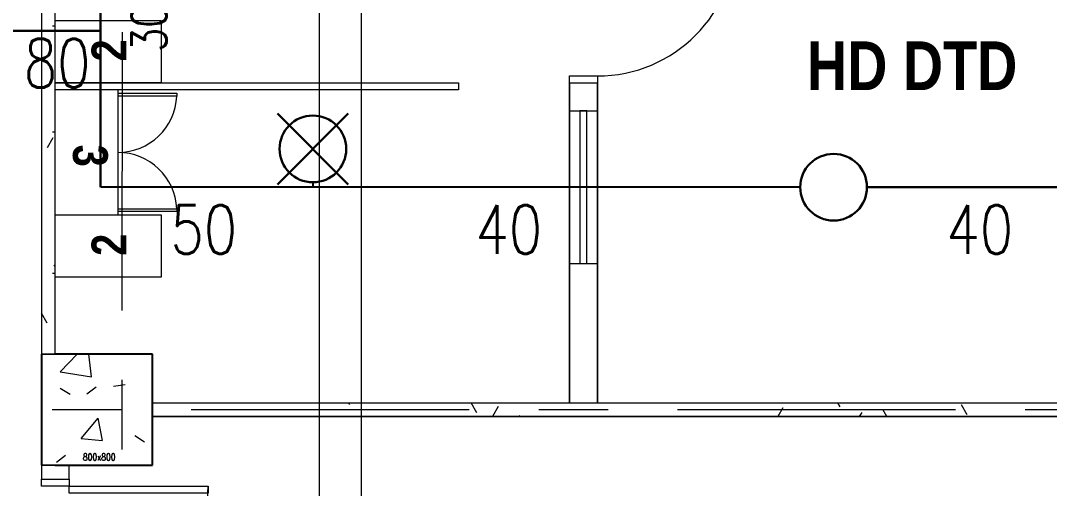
# Model space of a CAD drawing. Header units: millimetres. Extents: x -47219 to 440296, y -79832 to 7189.
# Drawn here: x 6132 to 13535, y -32591 to -29227 of the extents above; entities that cross this region are included whole.
import ezdxf

# ---------------------------------------------------------------- set-up
doc = ezdxf.new("R2010")
doc.units = ezdxf.units.MM
doc.linetypes.add('BLK_2 - 3RD STOREY  LOWER ROOF PLAN-archi clean_25 SEPT 2024$0$IDA - Grid Line', pattern=[3500, 2000, -500, 500, -500])
doc.linetypes.add('HIDDEN2', pattern=[4.7625, 3.175, -1.5875])
for name, color, linetype, lineweight in [('BLK_2 - 3RD STOREY  LOWER ROOF PLAN-archi clean_25 SEPT 2024$0$1599_DB_A_BLK2_HQ_R21-2ND STOREY 20230517--$0$S-_COLN----_E', 8, 'Continuous', 9), ('BLK_2 - 3RD STOREY  LOWER ROOF PLAN-archi clean_25 SEPT 2024$0$1599_DB_A_BLK2_HQ_R21-3RD STOREY 230517$0$A-_DOOR----_E', 8, 'Continuous', 9), ('BLK_2 - 3RD STOREY  LOWER ROOF PLAN-archi clean_25 SEPT 2024$0$1599_DB_A_BLK2_HQ_R21-3RD STOREY 230517$0$S-_COLN----_E', 8, 'Continuous', 9), ('BLK_2 - 3RD STOREY  LOWER ROOF PLAN-archi clean_25 SEPT 2024$0$A-_DOOR----_E', 8, 'Continuous', 9), ('BLK_2 - 3RD STOREY  LOWER ROOF PLAN-archi clean_25 SEPT 2024$0$A-_FURT----_E', 8, 'Continuous', 9), ('BLK_2 - 3RD STOREY  LOWER ROOF PLAN-archi clean_25 SEPT 2024$0$A-_FURT----_E-1', 8, 'Continuous', 9), ('BLK_2 - 3RD STOREY  LOWER ROOF PLAN-archi clean_25 SEPT 2024$0$A-_WALL----_E', 8, 'Continuous', 9), ('BLK_2 - 3RD STOREY  LOWER ROOF PLAN-archi clean_25 SEPT 2024$0$A-_WALLPRTN_E', 8, 'Continuous', 9), ('BLK_2 - 3RD STOREY  LOWER ROOF PLAN-archi clean_25 SEPT 2024$0$A-_WALLPRTN_E-1', 8, 'Continuous', 18), ('BLK_2 - 3RD STOREY  LOWER ROOF PLAN-archi clean_25 SEPT 2024$0$S-_ANOTGRID_E-1', 8, 'BLK_2 - 3RD STOREY  LOWER ROOF PLAN-archi clean_25 SEPT 2024$0$IDA - Grid Line', 9), ('BLK_2 - 3RD STOREY  LOWER ROOF PLAN-archi clean_25 SEPT 2024$0$S-_COLN----_E', 8, 'Continuous', 9), ('BLK_2 - 3RD STOREY  LOWER ROOF PLAN-archi clean_25 SEPT 2024$0$S-_COLN----_E-1', 8, 'Continuous', 9), ('BLK_2 - 3RD STOREY  LOWER ROOF PLAN-archi clean_25 SEPT 2024$0$S-_COLN----_E-2', 8, 'Continuous', 25), ('M-_SPRKPIEX_E-', 1, 'Continuous', 30), ('NW_BEAM AND COLUMN', 134, 'Continuous', 5), ('S-_LINE----_N-', 140, 'Continuous', 18), ('S-TEXT', 140, 'Continuous', 18)]:
    doc.layers.add(name, color=color, linetype=linetype, lineweight=lineweight)
for name, color, linetype in [('M-_FIRESPRK_T-', 7, 'Continuous'), ('M-_SPRKBEAM_E-', 12, 'HIDDEN2'), ('ROOMNAME', 7, 'Continuous')]:
    doc.layers.add(name, color=color, linetype=linetype)
doc.styles.add('BLK_2 - 3RD STOREY  LOWER ROOF PLAN-archi clean_25 SEPT 2024$0$Arial Narrow_B_4', font='ARIALNB.TTF', dxfattribs={"height": 625})
doc.styles.add('BLK_2 - 3RD STOREY  LOWER ROOF PLAN_12 JUNE 2024$0$Arial Narrow_B_1', font='ARIALNB.TTF', dxfattribs={"height": 500})
doc.styles.add('RomanS_3', font='romans__.ttf', dxfattribs={"width": 0.8, "height": 50})
doc.styles.add('RomanS_5', font='romans__.ttf', dxfattribs={"width": 0.8, "height": 250})
doc.styles.add('Simplex', font='SIMPLEX.shx', dxfattribs={"width": 0.8, "height": 2.5})

# ---------------------------------------------------------------- blocks, each defined once
blk = doc.blocks.new('3rd Structure')
at = {"layer": 'NW_BEAM AND COLUMN', "color": 8}
for p, q in [((-20150, -50650), (-20150, -28550)), ((-19850, -30950), (-19850, -50650)), ((-22150, -35600), (-21350, -35600)), ((-22150, -36400), (-22150, -35600)), ((-21350, -35600), (-21350, -36400)), ((-21350, -36400), (-22150, -36400))]:
    blk.add_line(p, q, dxfattribs=at)
at = {"layer": 'S-TEXT', "color": 8, "insert": (-21910.2, -32315.2), "char_height": 250, "width": 2959.115, "attachment_point": 2, "rotation": 90, "line_spacing_factor": 0.983083, "style": 'RomanS_5'}
blk.add_mtext('2-4VB3-3\\P3000/3600x850', dxfattribs=at)
at = {"layer": 'S-TEXT', "color": 8, "insert": (-21851.4, -36315.6), "char_height": 50, "width": 313.287, "attachment_point": 1, "line_spacing_factor": 0.983083, "style": 'RomanS_3'}
blk.add_mtext('800x800', dxfattribs=at)
blk = doc.blocks.new('fire0101')
at = {"color": 0, "linetype": 'Continuous'}
blk.add_circle((0, 0), 100, dxfattribs=at)
blk = doc.blocks.new('Under B spk')
for p, q in [((318.2, -318.2), (-318.2, 318.2)), ((318.2, 318.2), (-318.2, -318.2))]:
    blk.add_line(p, q)
blk.add_circle((0, 0), 300)
blk = doc.blocks.new('BLK_2 - 3RD STOREY  LOWER ROOF PLAN-archi clean_25 SEPT 2024$0$Cabinet2 - Cabinet2-V62-BLK2 - 2ND STOREY WALL SETTING OUT')
at = {"layer": 'BLK_2 - 3RD STOREY  LOWER ROOF PLAN-archi clean_25 SEPT 2024$0$1599_DB_A_BLK2_HQ_R21-2ND STOREY 20230517--$0$S-_COLN----_E'}
blk.add_lwpolyline([(-171.2, 678.4), (276.8, 678.4), (276.8, -82.6), (-171.2, -82.6)], close=True, dxfattribs=at)
at = {"insert": (-17.2, 417.6), "char_height": 250, "width": 196.413, "attachment_point": 1, "style": 'BLK_2 - 3RD STOREY  LOWER ROOF PLAN-archi clean_25 SEPT 2024$0$Arial Narrow_B_4'}
blk.add_mtext('\\fArial Narrow|b1|i0|c0|p34|;2', dxfattribs=at)
blk = doc.blocks.new('BLK_2 - 3RD STOREY  LOWER ROOF PLAN-archi clean_25 SEPT 2024$0$Cabinet3 - Cabinet3-4150834-BLK2 - 2ND STOREY WALL SETTING OUT')
at = {"layer": 'BLK_2 - 3RD STOREY  LOWER ROOF PLAN-archi clean_25 SEPT 2024$0$A-_FURT----_E'}
for p, q in [((-230, -450), (-230, 450)), ((220, 450), (-230, 450)), ((220, 450), (220, -450)), ((-655, 425), (-230, 425)), ((-655, 405), (-655, 425)), ((-230, 405), (-655, 405)), ((-655, -405), (-230, -405)), ((-655, -425), (-655, -405)), ((-230, -425), (-655, -425)), ((-230, -450), (220, -450))]:
    blk.add_line(p, q, dxfattribs=at)
for centre, start, end in [((-230, 425), 182.71903, 270), ((-230, -425), 90, 177.28097)]:
    blk.add_arc(centre, 425, start, end, dxfattribs=at)
at = {"layer": 'BLK_2 - 3RD STOREY  LOWER ROOF PLAN-archi clean_25 SEPT 2024$0$A-_FURT----_E', "insert": (-157.8, -56), "char_height": 250, "width": 196.413, "attachment_point": 1, "rotation": 90, "style": 'BLK_2 - 3RD STOREY  LOWER ROOF PLAN-archi clean_25 SEPT 2024$0$Arial Narrow_B_4'}
blk.add_mtext('3', dxfattribs=at)
blk = doc.blocks.new('BLK_2 - 3RD STOREY  LOWER ROOF PLAN-archi clean_25 SEPT 2024$0$IDA - F - Single - Swing - 1100L X 2200H - B2-TD01-4055582-BLK2-3RD STOREY WALL SETTING OUT')
at = {"layer": 'BLK_2 - 3RD STOREY  LOWER ROOF PLAN-archi clean_25 SEPT 2024$0$A-_DOOR----_E'}
for p, q in [((-550, 100), (-500, 100)), ((-500, 100), (-500, -100)), ((500, 100), (550, 100)), ((500, -100), (500, 100)), ((-500, -100), (-550, -100)), ((450, -100), (500, -100)), ((450, -1100), (450, -100)), ((500, -100), (500, -1100)), ((550, -100), (500, -100)), ((500, -1100), (450, -1100))]:
    blk.add_line(p, q, dxfattribs=at)
blk.add_arc((500, -100), 1000, 180, 270, dxfattribs=at)
blk = doc.blocks.new('BLK_2 - 3RD STOREY  LOWER ROOF PLAN-archi clean_25 SEPT 2024$0$1599_DB_A_BLK2_HQ_R21-3RD STOREY 230517$0$IDA - F - Single - Swing - 1100L X 2200H - B2-TD01-3251066-LINKVIEW_BLK2_3RD STOREY')
at = {"layer": 'BLK_2 - 3RD STOREY  LOWER ROOF PLAN-archi clean_25 SEPT 2024$0$1599_DB_A_BLK2_HQ_R21-3RD STOREY 230517$0$A-_DOOR----_E'}
for p, q in [((-550, 137.5), (-500, 137.5)), ((-500, 137.5), (-500, -62.5)), ((500, 137.5), (550, 137.5)), ((500, -62.5), (500, 137.5)), ((-500, -62.5), (-550, -62.5)), ((450, -62.5), (500, -62.5)), ((450, -1062.5), (450, -62.5)), ((500, -62.5), (500, -1062.5)), ((550, -62.5), (500, -62.5)), ((500, -1062.5), (450, -1062.5))]:
    blk.add_line(p, q, dxfattribs=at)
blk.add_arc((500, -62.5), 1000, 180, 270, dxfattribs=at)
blk = doc.blocks.new('BLK_2 - 3RD STOREY  LOWER ROOF PLAN-archi clean_25 SEPT 2024$0$sdfsdf')
at = {"layer": 'BLK_2 - 3RD STOREY  LOWER ROOF PLAN-archi clean_25 SEPT 2024$0$1599_DB_A_BLK2_HQ_R21-3RD STOREY 230517$0$S-_COLN----_E'}
h = blk.add_hatch(dxfattribs=at)
h.set_pattern_fill('FP_2', color=256, style=0, pattern_type=2)
h.set_pattern_definition([(0, (-131307.08, -42727.71), (1016, 254), [83.82, -678.18, 83.82, -678.18, -4064]), (0, (-131307.08, -42727.71), (1016, 254), [-1524, 83.82, -1440.18, 83.82, -678.18, -1778]), (0, (-131307.08, -42727.71), (1016, 254), [-3810, 83.82, -424.18, 83.82, -1186.18]), (120, (-130926.08, -42600.71), (-727.9705, 752.8818), [83.82, -678.18, 83.82, -678.18, -4064]), (120, (-130926.08, -42600.71), (-727.9705, 752.8818), [-1524, 83.82, -1440.18, 83.82, -678.18, -1778]), (120, (-130926.08, -42600.71), (-727.9705, 752.8818), [-3810, 83.82, -424.18, 83.82, -1186.18]), (240, (-130799.08, -42092.71), (-288.0295, -1006.8818), [83.82, -678.18, 83.82, -678.18, -4064]), (240, (-130799.08, -42092.71), (-288.0295, -1006.8818), [-1524, 83.82, -1440.18, 83.82, -678.18, -1778]), (240, (-130799.08, -42092.71), (-288.0295, -1006.8818), [-3810, 83.82, -424.18, 83.82, -1186.18])])
h.paths.add_polyline_path([(-124986.4, -74352.4), (-124936.4, -74352.4), (-124936.4, -69302.4), (-125036.4, -69302.4), (-125036.4, -74352.4)], flags=0)
h = blk.add_hatch(dxfattribs=at)
h.set_pattern_fill('FP_1', color=256, style=0, pattern_type=2)
h.set_pattern_definition([(50, (-131307.1, -42727.7), (1821.84, -159.39), [190.5, -2095.5]), (355, (-131307, -42727.7), (-352.43, 1910.57), [152.4, -1676.4]), (100.451, (-131155.3, -42741), (1469.43, 1751.17), [161.9, -1780.9]), (46.184, (-131307, -42219.7), (2710.79, -420.43), [285.75, -3143.25]), (96.636, (-131081.2, -42254.7), (2374.03, 2474.28), [242.85, -2671.35]), (351.184, (-131307, -42219.7), (2374.05, 2474.25), [228.6, -2514.6]), (21, (-131053.1, -42346.7), (1516.14, -1022.65), [190.5, -2095.5]), (326, (-131053, -42346.7), (618.02, 1841.88), [152.4, -1676.4]), (71.451, (-130926.7, -42432), (2134.17, 819.21), [161.9, -1780.9]), (37.5, (-131307.1, -42727.7), (30.886, 845.55), [83.82, -1572.26, 83.82, -1617.98, -1682.75]), (37.5, (-131307.1, -42727.7), (30.886, 845.55), [-3357.88, 83.82, -1598.93]), (7.5, (-131307.1, -42727.7), (668.197, 1001.806), [83.82, -886.46, 83.82, -1534.16, -641.35]), (7.5, (-131307.1, -42727.7), (668.197, 1001.806), [-2588.26, 83.82, -557.53]), (327.5, (-131873.5, -42727.7), (1355.91, -57.29), [83.82, -551.18, 83.82, -1897.38, -2628.9]), (327.5, (-131873.5, -42727.7), (1355.91, -57.29), [-2616.2, 83.82, -2545.08]), (317.5, (-132127.5, -42727.7), (1481.293, 254.266), [83.82, -741.68, 83.82, -1231.9, -1866.9]), (317.5, (-132127.5, -42727.7), (1481.293, 254.266), [-2141.22, 83.82, -1783.08])])
h.paths.add_polyline_path([(-124236.4, -75152.4), (-124236.4, -74352.4), (-125036.4, -74352.4), (-125036.4, -75152.4), (-124936.4, -75152.4)], flags=0)
h = blk.add_hatch(dxfattribs=at)
h.set_pattern_fill('FP_2', color=256, style=0, pattern_type=2)
h.set_pattern_definition([(0, (-131307.08, -35477.71), (1016, 254), [83.82, -678.18, 83.82, -678.18, -4064]), (0, (-131307.08, -35477.71), (1016, 254), [-1524, 83.82, -1440.18, 83.82, -678.18, -1778]), (0, (-131307.08, -35477.71), (1016, 254), [-3810, 83.82, -424.18, 83.82, -1186.18]), (120, (-130926.08, -35350.71), (-727.9705, 752.8818), [83.82, -678.18, 83.82, -678.18, -4064]), (120, (-130926.08, -35350.71), (-727.9705, 752.8818), [-1524, 83.82, -1440.18, 83.82, -678.18, -1778]), (120, (-130926.08, -35350.71), (-727.9705, 752.8818), [-3810, 83.82, -424.18, 83.82, -1186.18]), (240, (-130799.08, -34842.71), (-288.0295, -1006.8818), [83.82, -678.18, 83.82, -678.18, -4064]), (240, (-130799.08, -34842.71), (-288.0295, -1006.8818), [-1524, 83.82, -1440.18, 83.82, -678.18, -1778]), (240, (-130799.08, -34842.71), (-288.0295, -1006.8818), [-3810, 83.82, -424.18, 83.82, -1186.18])])
h.paths.add_polyline_path([(-124236.4, -74802.4), (-110636.4, -74802.4), (-110636.4, -74702.4), (-124236.4, -74702.4)], flags=0)
at = {"layer": 'BLK_2 - 3RD STOREY  LOWER ROOF PLAN-archi clean_25 SEPT 2024$0$S-_COLN----_E-1'}
h = blk.add_hatch(dxfattribs=at)
h.set_pattern_fill('FP_1', color=256, style=0, pattern_type=2)
h.set_pattern_definition([(50, (5e-10, 1e-10), (1821.841, -159.39), [190.5, -2095.5]), (355, (5e-10, 1e-10), (-352.428, 1910.567), [152.4, -1676.4]), (100.451, (151.8, -13.3), (1469.426, 1751.166), [161.9, -1780.9]), (46.184, (5e-10, 508), (2710.79, -420.428), [285.75, -3143.25]), (96.636, (226, 473), (2374.026, 2474.276), [242.85, -2671.35]), (351.184, (5e-10, 508), (2374.05, 2474.25), [228.6, -2514.6]), (21, (254, 381), (1516.143, -1022.652), [190.5, -2095.5]), (326, (254, 381), (618.02, 1841.88), [152.4, -1676.4]), (71.451, (380.3, 295.8), (2134.171, 819.212), [161.9, -1780.9]), (37.5, (5e-10, 1e-10), (30.886, 845.5504), [83.82, -1572.26, 83.82, -1617.98, -1682.75]), (37.5, (5e-10, 1e-10), (30.886, 845.5504), [-3357.88, 83.82, -1598.93]), (7.5, (5e-10, 1e-10), (668.1966, 1001.806), [83.82, -886.46, 83.82, -1534.16, -641.35]), (7.5, (5e-10, 1e-10), (668.1966, 1001.806), [-2588.26, 83.82, -557.53]), (327.5, (-566.4, 1e-10), (1355.9093, -57.2896), [83.82, -551.18, 83.82, -1897.38, -2628.9]), (327.5, (-566.4, 1e-10), (1355.9093, -57.2896), [-2616.2, 83.82, -2545.08]), (317.5, (-820.4, 1e-10), (1481.293, 254.266), [83.82, -741.68, 83.82, -1231.9, -1866.9]), (317.5, (-820.4, 1e-10), (1481.293, 254.266), [-2141.22, 83.82, -1783.08])])
h.paths.add_polyline_path([(-124936.4, -75152.4), (-124236.4, -75152.4), (-124236.4, -74352.4), (-125036.4, -74352.4), (-125036.4, -75152.4)])
at = {"layer": 'BLK_2 - 3RD STOREY  LOWER ROOF PLAN-archi clean_25 SEPT 2024$0$1599_DB_A_BLK2_HQ_R21-2ND STOREY 20230517--$0$S-_COLN----_E'}
blk.add_lwpolyline([(-121161.4, -73702.4), (-121111.4, -73702.4), (-121111.4, -72602.4), (-121161.4, -72602.4)], close=True, dxfattribs=at)
at = {"layer": 'BLK_2 - 3RD STOREY  LOWER ROOF PLAN-archi clean_25 SEPT 2024$0$1599_DB_A_BLK2_HQ_R21-3RD STOREY 230517$0$S-_COLN----_E'}
for p, q in [((-125036.4, -69302.4), (-125036.4, -74352.4)), ((-124936.4, -74352.4), (-124936.4, -69302.4)), ((-121236.4, -72402.4), (-121036.4, -72402.4)), ((-121236.4, -72602.4), (-121036.4, -72602.4)), ((-121236.4, -73702.4), (-121036.4, -73702.4)), ((-125036.4, -74352.4), (-124936.4, -74352.4)), ((-124936.4, -74352.4), (-125036.4, -74352.4)), ((-125036.4, -74352.4), (-124936.4, -74352.4)), ((-125036.4, -74352.4), (-125036.4, -75152.4)), ((-124936.4, -74352.4), (-125036.4, -74352.4)), ((-124236.4, -74352.4), (-124936.4, -74352.4)), ((-124236.4, -74352.4), (-124936.4, -74352.4)), ((-124236.4, -75152.4), (-124236.4, -74352.4)), ((-124236.4, -74702.4), (-110636.4, -74702.4)), ((-124236.4, -74702.4), (-110636.4, -74702.4)), ((-124936.4, -75152.4), (-125036.4, -75152.4)), ((-125036.4, -75152.4), (-124936.4, -75152.4)), ((-124936.4, -75152.4), (-124236.4, -75152.4))]:
    blk.add_line(p, q, dxfattribs=at)
blk.add_lwpolyline([(-124936.4, -72402.4), (-122036.4, -72402.4), (-122036.4, -72452.4), (-124936.4, -72452.4), (-124936.4, -72402.4), (-122036.4, -72402.4), (-122036.4, -72452.4), (-124936.4, -72452.4), (-124936.4, -72402.4), (-122036.4, -72402.4), (-122036.4, -72452.4), (-124936.4, -72452.4)], close=True, dxfattribs=at)
for points in [[(-121236.4, -74702.4), (-121236.4, -72402.4), (-121236.4, -74702.4), (-121236.4, -72402.4), (-121236.4, -74702.4), (-121236.4, -72402.4)], [(-121036.4, -74702.4), (-121036.4, -72402.4), (-121036.4, -74702.4), (-121036.4, -72402.4), (-121036.4, -74702.4), (-121036.4, -72402.4)], [(-110636.4, -74802.4), (-124236.4, -74802.4), (-110636.4, -74802.4), (-124236.4, -74802.4), (-110636.4, -74802.4), (-124236.4, -74802.4)]]:
    blk.add_lwpolyline(points, dxfattribs=at)
at = {"layer": 'BLK_2 - 3RD STOREY  LOWER ROOF PLAN-archi clean_25 SEPT 2024$0$A-_WALLPRTN_E'}
for p, q in [((-125036.4, -74352.4), (-124986.4, -74352.4)), ((-125036.4, -74352.4), (-124986.4, -74352.4)), ((-124986.4, -74352.4), (-124936.4, -74352.4)), ((-124986.4, -74352.4), (-124936.4, -74352.4)), ((-124986.4, -75152.4), (-125036.4, -75152.4)), ((-125036.4, -75152.4), (-125036.4, -75252.4)), ((-124936.4, -75152.4), (-124986.4, -75152.4)), ((-124836.4, -75252.4), (-124836.4, -75152.4)), ((-125036.4, -75252.4), (-124836.4, -75252.4))]:
    blk.add_line(p, q, dxfattribs=at)
at = {"layer": 'BLK_2 - 3RD STOREY  LOWER ROOF PLAN-archi clean_25 SEPT 2024$0$A-_WALLPRTN_E-1'}
for p, q in [((-125036.4, -69302.4), (-125036.4, -74352.4)), ((-124936.4, -74352.4), (-124936.4, -69302.4))]:
    blk.add_line(p, q, dxfattribs=at)
at = {"layer": 'BLK_2 - 3RD STOREY  LOWER ROOF PLAN-archi clean_25 SEPT 2024$0$S-_COLN----_E'}
for p, q in [((-124936.4, -74352.4), (-125036.4, -74352.4)), ((-124936.4, -74352.4), (-125036.4, -74352.4)), ((-125036.4, -75152.4), (-124936.4, -75152.4))]:
    blk.add_line(p, q, dxfattribs=at)
at = {"layer": 'BLK_2 - 3RD STOREY  LOWER ROOF PLAN-archi clean_25 SEPT 2024$0$S-_COLN----_E-2'}
for p, q in [((-125036.4, -74352.4), (-125036.4, -75152.4)), ((-124236.4, -74352.4), (-124936.4, -74352.4)), ((-124236.4, -74352.4), (-124936.4, -74352.4)), ((-124236.4, -75152.4), (-124236.4, -74352.4)), ((-124936.4, -75152.4), (-124236.4, -75152.4))]:
    blk.add_line(p, q, dxfattribs=at)
at = {"layer": 'BLK_2 - 3RD STOREY  LOWER ROOF PLAN-archi clean_25 SEPT 2024$0$1599_DB_A_BLK2_HQ_R21-3RD STOREY 230517$0$S-_COLN----_E', "rotation": 90}
blk.add_blockref('BLK_2 - 3RD STOREY  LOWER ROOF PLAN-archi clean_25 SEPT 2024$0$1599_DB_A_BLK2_HQ_R21-3RD STOREY 230517$0$IDA - F - Single - Swing - 1100L X 2200H - B2-TD01-3251066-LINKVIEW_BLK2_3RD STOREY', (-121098.9, -71852.4), dxfattribs=at)
at = {"layer": 'BLK_2 - 3RD STOREY  LOWER ROOF PLAN-archi clean_25 SEPT 2024$0$A-_DOOR----_E', "rotation": 90}
blk.add_blockref('BLK_2 - 3RD STOREY  LOWER ROOF PLAN-archi clean_25 SEPT 2024$0$IDA - F - Single - Swing - 1100L X 2200H - B2-TD01-4055582-BLK2-3RD STOREY WALL SETTING OUT', (-124936.4, -75802.4), dxfattribs=at)
at = {"layer": 'BLK_2 - 3RD STOREY  LOWER ROOF PLAN-archi clean_25 SEPT 2024$0$A-_FURT----_E-1'}
for name, p, rotation in [('BLK_2 - 3RD STOREY  LOWER ROOF PLAN-archi clean_25 SEPT 2024$0$Cabinet2 - Cabinet2-V62-BLK2 - 2ND STOREY WALL SETTING OUT', (-124257.9, -72231.2), 90), ('BLK_2 - 3RD STOREY  LOWER ROOF PLAN-archi clean_25 SEPT 2024$0$Cabinet3 - Cabinet3-4150834-BLK2 - 2ND STOREY WALL SETTING OUT', (-124716.4, -72902.4), 180), ('BLK_2 - 3RD STOREY  LOWER ROOF PLAN-archi clean_25 SEPT 2024$0$Cabinet2 - Cabinet2-V62-BLK2 - 2ND STOREY WALL SETTING OUT', (-124257.9, -73629.2), 90)]:
    blk.add_blockref(name, p, dxfattribs=dict(at, rotation=rotation))
blk = doc.blocks.new('BLK_2 - 3RD STOREY  LOWER ROOF PLAN-archi clean_25 SEPT 2024')
at = {"layer": 'BLK_2 - 3RD STOREY  LOWER ROOF PLAN-archi clean_25 SEPT 2024$0$A-_WALL----_E'}
h = blk.add_hatch(dxfattribs=at)
h.set_pattern_fill('FP_1', color=256, style=0, pattern_type=2)
h.set_pattern_definition([(50, (-131307.1, -42727.7), (1821.84, -159.39), [190.5, -2095.5]), (355, (-131307, -42727.7), (-352.43, 1910.57), [152.4, -1676.4]), (100.451, (-131155.3, -42741), (1469.43, 1751.17), [161.9, -1780.9]), (46.184, (-131307, -42219.7), (2710.79, -420.43), [285.75, -3143.25]), (96.636, (-131081.2, -42254.7), (2374.03, 2474.28), [242.85, -2671.35]), (351.184, (-131307, -42219.7), (2374.05, 2474.25), [228.6, -2514.6]), (21, (-131053.1, -42346.7), (1516.14, -1022.65), [190.5, -2095.5]), (326, (-131053, -42346.7), (618.02, 1841.88), [152.4, -1676.4]), (71.451, (-130926.7, -42432), (2134.17, 819.21), [161.9, -1780.9]), (37.5, (-131307.1, -42727.7), (30.886, 845.55), [83.82, -1572.26, 83.82, -1617.98, -1682.75]), (37.5, (-131307.1, -42727.7), (30.886, 845.55), [-3357.88, 83.82, -1598.93]), (7.5, (-131307.1, -42727.7), (668.197, 1001.806), [83.82, -886.46, 83.82, -1534.16, -641.35]), (7.5, (-131307.1, -42727.7), (668.197, 1001.806), [-2588.26, 83.82, -557.53]), (327.5, (-131873.5, -42727.7), (1355.91, -57.29), [83.82, -551.18, 83.82, -1897.38, -2628.9]), (327.5, (-131873.5, -42727.7), (1355.91, -57.29), [-2616.2, 83.82, -2545.08]), (317.5, (-132127.5, -42727.7), (1481.293, 254.266), [83.82, -741.68, 83.82, -1231.9, -1866.9]), (317.5, (-132127.5, -42727.7), (1481.293, 254.266), [-2141.22, 83.82, -1783.08])])
h.paths.add_polyline_path([(-124236.4, -75152.4), (-124236.4, -74352.4), (-125036.4, -74352.4), (-125036.4, -75152.4), (-124936.4, -75152.4)], flags=0)
h = blk.add_hatch(dxfattribs=at)
h.set_pattern_fill('FP_1', color=256, style=0, pattern_type=2)
h.set_pattern_definition([(50, (5e-10, 3e-11), (1821.841, -159.39), [190.5, -2095.5]), (355, (5e-10, 3e-11), (-352.428, 1910.567), [152.4, -1676.4]), (100.451, (151.8, -13.3), (1469.426, 1751.166), [161.9, -1780.9]), (46.184, (5e-10, 508), (2710.79, -420.428), [285.75, -3143.25]), (96.636, (226, 473), (2374.026, 2474.276), [242.85, -2671.35]), (351.184, (5e-10, 508), (2374.05, 2474.25), [228.6, -2514.6]), (21, (254, 381), (1516.143, -1022.652), [190.5, -2095.5]), (326, (254, 381), (618.02, 1841.88), [152.4, -1676.4]), (71.451, (380.3, 295.8), (2134.171, 819.212), [161.9, -1780.9]), (37.5, (5e-10, 3e-11), (30.886, 845.5504), [83.82, -1572.26, 83.82, -1617.98, -1682.75]), (37.5, (5e-10, 3e-11), (30.886, 845.5504), [-3357.88, 83.82, -1598.93]), (7.5, (5e-10, 3e-11), (668.1966, 1001.806), [83.82, -886.46, 83.82, -1534.16, -641.35]), (7.5, (5e-10, 3e-11), (668.1966, 1001.806), [-2588.26, 83.82, -557.53]), (327.5, (-566.4, 3e-11), (1355.9093, -57.2896), [83.82, -551.18, 83.82, -1897.38, -2628.9]), (327.5, (-566.4, 3e-11), (1355.9093, -57.2896), [-2616.2, 83.82, -2545.08]), (317.5, (-820.4, 3e-11), (1481.293, 254.266), [83.82, -741.68, 83.82, -1231.9, -1866.9]), (317.5, (-820.4, 3e-11), (1481.293, 254.266), [-2141.22, 83.82, -1783.08])])
h.paths.add_polyline_path([(-124936.4, -75152.4), (-124236.4, -75152.4), (-124236.4, -74352.4), (-125036.4, -74352.4), (-125036.4, -75152.4)])
h = blk.add_hatch(dxfattribs=at)
h.set_pattern_fill('FP_1', color=256, style=0, pattern_type=2)
h.set_pattern_definition([(50, (-131307.1, -42727.7), (1821.84, -159.39), [190.5, -2095.5]), (355, (-131307, -42727.7), (-352.43, 1910.57), [152.4, -1676.4]), (100.451, (-131155.3, -42741), (1469.43, 1751.17), [161.9, -1780.9]), (46.184, (-131307, -42219.7), (2710.79, -420.43), [285.75, -3143.25]), (96.636, (-131081.2, -42254.7), (2374.03, 2474.28), [242.85, -2671.35]), (351.184, (-131307, -42219.7), (2374.05, 2474.25), [228.6, -2514.6]), (21, (-131053.1, -42346.7), (1516.14, -1022.65), [190.5, -2095.5]), (326, (-131053, -42346.7), (618.02, 1841.88), [152.4, -1676.4]), (71.451, (-130926.7, -42432), (2134.17, 819.21), [161.9, -1780.9]), (37.5, (-131307.1, -42727.7), (30.886, 845.55), [83.82, -1572.26, 83.82, -1617.98, -1682.75]), (37.5, (-131307.1, -42727.7), (30.886, 845.55), [-3357.88, 83.82, -1598.93]), (7.5, (-131307.1, -42727.7), (668.197, 1001.806), [83.82, -886.46, 83.82, -1534.16, -641.35]), (7.5, (-131307.1, -42727.7), (668.197, 1001.806), [-2588.26, 83.82, -557.53]), (327.5, (-131873.5, -42727.7), (1355.91, -57.29), [83.82, -551.18, 83.82, -1897.38, -2628.9]), (327.5, (-131873.5, -42727.7), (1355.91, -57.29), [-2616.2, 83.82, -2545.08]), (317.5, (-132127.5, -42727.7), (1481.293, 254.266), [83.82, -741.68, 83.82, -1231.9, -1866.9]), (317.5, (-132127.5, -42727.7), (1481.293, 254.266), [-2141.22, 83.82, -1783.08])])
h.paths.add_polyline_path([(-124236.4, -75152.4), (-124236.4, -74352.4), (-125036.4, -74352.4), (-125036.4, -75152.4), (-124936.4, -75152.4)], flags=0)
h = blk.add_hatch(dxfattribs=at)
h.set_pattern_fill('FP_2', color=256, style=0, pattern_type=2)
h.set_pattern_definition([(0, (-131307.08, -35477.71), (1016, 254), [83.82, -678.18, 83.82, -678.18, -4064]), (0, (-131307.08, -35477.71), (1016, 254), [-1524, 83.82, -1440.18, 83.82, -678.18, -1778]), (0, (-131307.08, -35477.71), (1016, 254), [-3810, 83.82, -424.18, 83.82, -1186.18]), (120, (-130926.08, -35350.71), (-727.9705, 752.8818), [83.82, -678.18, 83.82, -678.18, -4064]), (120, (-130926.08, -35350.71), (-727.9705, 752.8818), [-1524, 83.82, -1440.18, 83.82, -678.18, -1778]), (120, (-130926.08, -35350.71), (-727.9705, 752.8818), [-3810, 83.82, -424.18, 83.82, -1186.18]), (240, (-130799.08, -34842.71), (-288.0295, -1006.8818), [83.82, -678.18, 83.82, -678.18, -4064]), (240, (-130799.08, -34842.71), (-288.0295, -1006.8818), [-1524, 83.82, -1440.18, 83.82, -678.18, -1778]), (240, (-130799.08, -34842.71), (-288.0295, -1006.8818), [-3810, 83.82, -424.18, 83.82, -1186.18])])
h.paths.add_polyline_path([(-124236.4, -74802.4), (-110636.4, -74802.4), (-110636.4, -74702.4), (-124236.4, -74702.4)], flags=0)
for p, q in [((-125036.4, -74352.4), (-125036.4, -75152.4)), ((-125036.4, -74352.4), (-125036.4, -75152.4)), ((-125036.4, -74352.4), (-125036.4, -75152.4)), ((-125036.4, -74352.4), (-125036.4, -75152.4)), ((-124236.4, -75152.4), (-124236.4, -74352.4)), ((-124236.4, -75152.4), (-124236.4, -74352.4)), ((-124236.4, -75152.4), (-124236.4, -74352.4)), ((-124236.4, -75152.4), (-124236.4, -74352.4)), ((-125036.4, -75152.4), (-124236.4, -75152.4))]:
    blk.add_line(p, q, dxfattribs=at)
blk.add_lwpolyline([(-110636.4, -74802.4), (-124236.4, -74802.4)], dxfattribs=at)
at = {"layer": 'BLK_2 - 3RD STOREY  LOWER ROOF PLAN-archi clean_25 SEPT 2024$0$S-_ANOTGRID_E-1'}
for p, q in [((-124434.4, -37038.2), (-124486.4, -122559.3)), ((-141458.5, -74752.4), (-96554.5, -74752.4))]:
    blk.add_line(p, q, dxfattribs=at)
at = {"layer": 'BLK_2 - 3RD STOREY  LOWER ROOF PLAN-archi clean_25 SEPT 2024$0$A-_WALL----_E'}
blk.add_blockref('BLK_2 - 3RD STOREY  LOWER ROOF PLAN-archi clean_25 SEPT 2024$0$sdfsdf', (0, 0), dxfattribs=at)

msp = doc.modelspace()

# ---------------------------------------------------------------- linework, layer by layer
at = {"layer": 'M-_SPRKBEAM_E-'}
for p, q in [((8235.5, -30389.7), (8235.5, -30424.9)), ((11742.1, -30424.9), (6706.6, -30424.9))]:
    msp.add_line(p, q, dxfattribs=at)
at = {"layer": 'M-_SPRKPIEX_E-'}
for p, q in [((6706.6, -30424.9), (6706.6, -26624.9)), ((2921.8, -29299.7), (6706.6, -29299.7)), ((14144.7, -30424.9), (12222.1, -30424.9))]:
    msp.add_line(p, q, dxfattribs=at)

# ---------------------------------------------------------------- block references
msp.add_blockref('BLK_2 - 3RD STOREY  LOWER ROOF PLAN-archi clean_25 SEPT 2024', (131318.5, 42727.7), dxfattribs=at)
at = {"layer": 'M-_SPRKPIEX_E-', "xscale": 0.8, "yscale": 0.8, "zscale": 0.8}
msp.add_blockref('Under B spk', (8235.5, -30149.7), dxfattribs=at)
at = {"layer": 'M-_SPRKPIEX_E-', "xscale": 2.4, "yscale": 2.4, "zscale": 2.4, "rotation": 258.865011862231}
msp.add_blockref('fire0101', (11982.1, -30424.9), dxfattribs=at)
at = {"layer": 'S-_LINE----_N-'}
msp.add_blockref('3rd Structure', (28432.1, 3975.3), dxfattribs=at)

# ---------------------------------------------------------------- texts
at = {"layer": 'M-_FIRESPRK_T-', "style": 'Simplex', "width": 0.8}
for s, p in [('80', (6155.1, -29707.9)), ('50', (7211.4, -30903.9)), ('40', (9405.3, -30903.9)), ('40', (12792.9, -30903.9))]:
    msp.add_text(s, height=350, dxfattribs=at).set_placement(p)
at = {"layer": 'ROOMNAME', "insert": (11790.1, -29376.4), "char_height": 350, "width": 6874.47, "attachment_point": 1, "style": 'BLK_2 - 3RD STOREY  LOWER ROOF PLAN_12 JUNE 2024$0$Arial Narrow_B_1'}
msp.add_mtext('HD DTD ', dxfattribs=at)

doc.saveas('drawing.dxf')
